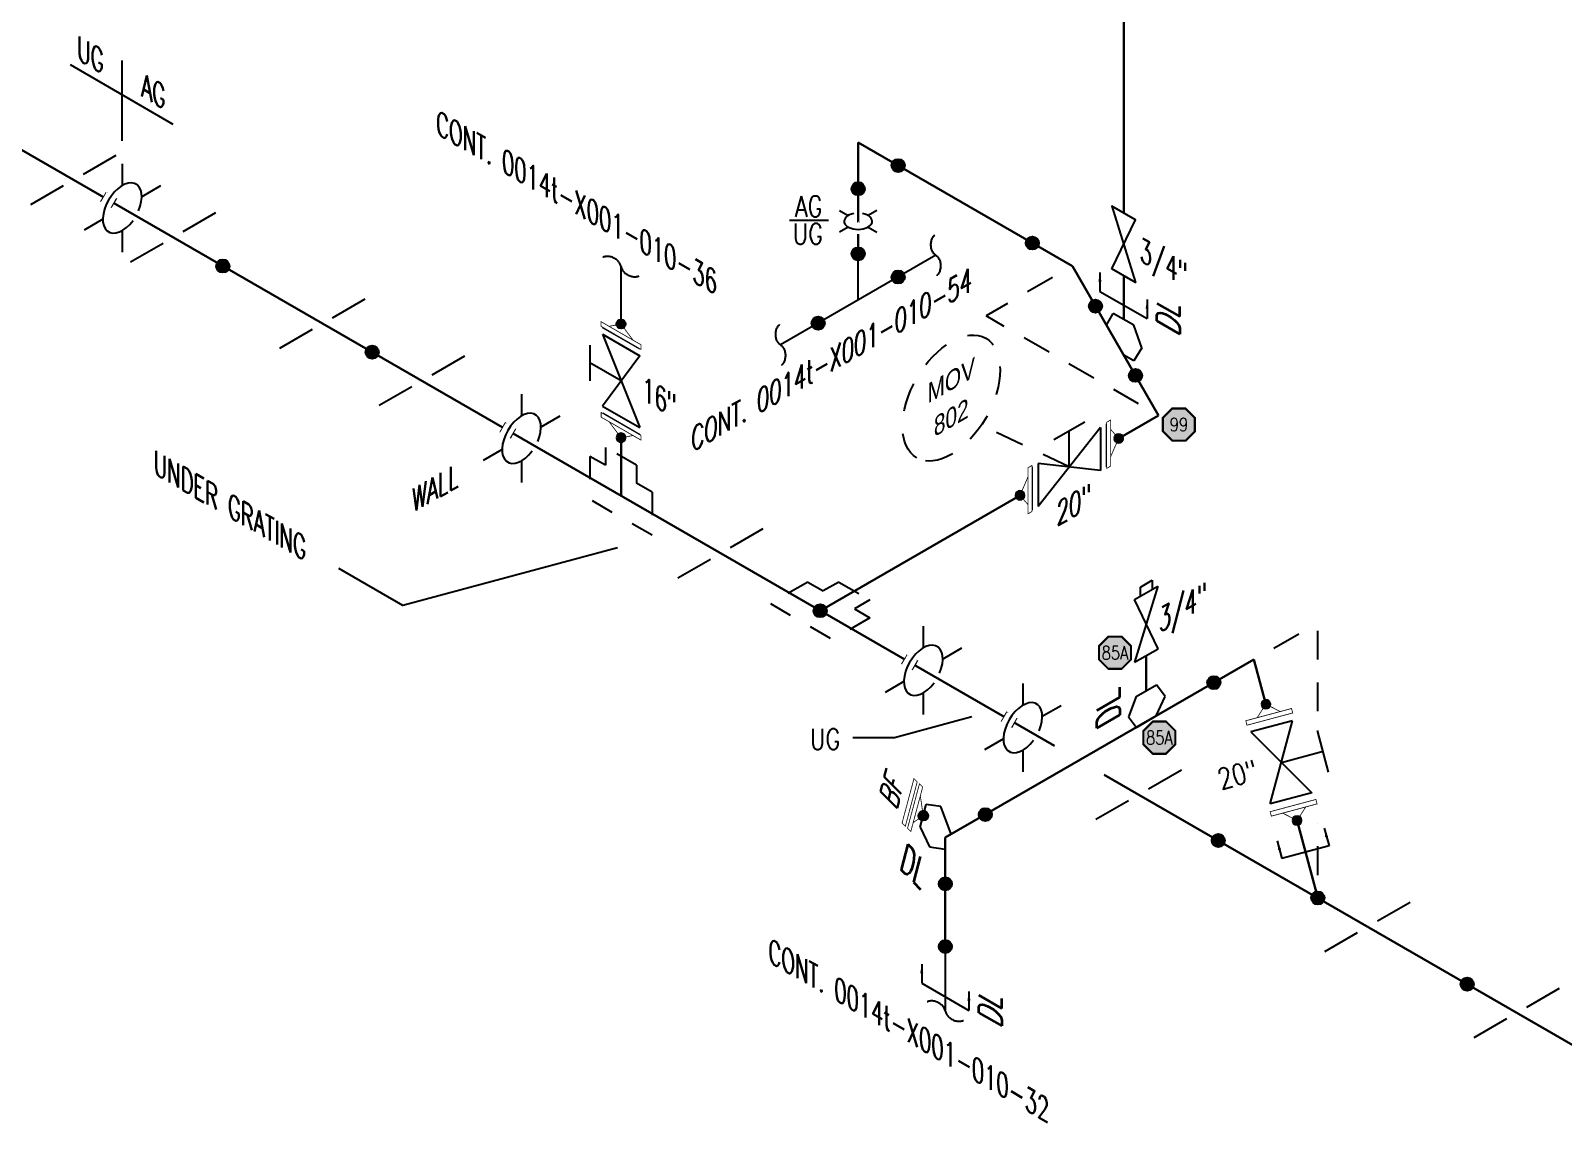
# Model space of a CAD drawing. Header units: inches. Extents: x 0 to 17.2, y 0 to 11.2.
# Drawn here: x 6.69 to 13.35, y 2.65 to 7.47 of the extents above; entities that cross this region are included whole.
import ezdxf
from ezdxf.enums import TextEntityAlignment as Align

# ---------------------------------------------------------------- set-up
doc = ezdxf.new("R2010")
doc.units = ezdxf.units.IN
doc.header["$MEASUREMENT"] = 0
doc.linetypes.add('HIDDEN2', pattern=[0.1875, 0.125, -0.0625])
for name, color, linetype in [('3', 1, 'Continuous'), ('COMP', 1, 'Continuous'), ('Continuation', 7, 'Continuous'), ('DL', 20, 'Continuous'), ('FITTINGS', 4, 'Continuous'), ('PART_PCML', 7, 'Continuous'), ('PIPE-ANNO', 150, 'HIDDEN2'), ('TEXT', 7, 'Continuous'), ('UNAS.PIPE', 251, 'Continuous'), ('WELD POINTS', 41, 'Continuous'), ('Welds', 7, 'Continuous')]:
    doc.layers.add(name, color=color, linetype=linetype)
doc.layers.add('PIPE', color=7, linetype='Continuous', lineweight=30)
doc.styles.add('ISO30', font='simplex.shx', dxfattribs={"width": 0.85, "oblique": 30, "height": 0.075})
doc.styles.add('PART_Standard', font='romans', dxfattribs={"width": 0.8, "height": 0.09})
doc.styles.add('Richmond', font='arial.ttf')
doc.styles.add('SIMPLEX', font='ROMANS')
doc.styles.get("Standard").update_dxf_attribs({"font": 'arial.ttf'})
doc.dimstyles.new('Richmond', dxfattribs={"dimtxt": 0.18, "dimasz": 0.18, "dimexe": 0.18, "dimexo": 0.0625, "dimgap": 0.09, "dimtad": 0, "dimtih": 1, "dimtoh": 1, "dimdec": 4, "dimzin": 0, "dimdsep": 46, "dimtxsty": 'Richmond', "dimcen": 0.09, "dimadec": 0, "dimazin": 0, "dimtfac": 1, "dimtdec": 4, "dimtofl": 0, "dimtmove": 0, "dimatfit": 3, "dimfxl": 1, "dimtolj": 1, "dimtzin": 0, "dimarcsym": 0})

# ---------------------------------------------------------------- blocks, each defined once
blk = doc.blocks.new('4_SUPPORT_I-BEAM_30')
at = {"color": 0, "linetype": 'ByBlock', "lineweight": -2}
for p, q in [((-0.0435, 0.0251), (-0.1857, 0.1072)), ((0.1857, -0.1072), (0.0435, -0.0251))]:
    blk.add_line(p, q, dxfattribs=at)
blk = doc.blocks.new('2_WELD_SINGLE_00')
at = {"linetype": 'ByBlock', "lineweight": -2}
h = blk.add_hatch(color=0, dxfattribs=at)
edge = h.paths.add_edge_path()
edge.add_arc((0, 0), 0.0286, 0, 360)
at = {"color": 0, "linetype": 'ByBlock', "lineweight": -2}
blk.add_circle((0, 0), 0.0286, dxfattribs=at)
blk = doc.blocks.new('3_VALVE_FLANGE_GATE_30')
at = {"color": 0, "linetype": 'ByBlock', "lineweight": -2}
blk.add_wipeout([(-0.1624, -0.1875), (-0.1353, -0.1719), (0, 0), (0.1353, -0.0156), (0.1624, 0), (0.1624, 0.1875), (0.1353, 0.1719), (0, 0), (-0.1353, 0.0156), (-0.1624, 0)], dxfattribs=at)
for p, q in [((0.1353, 0.1719), (-0.1353, -0.1719)), ((0.0677, 0.1953), (-0.0677, 0.1172)), ((0, 0), (0, 0.1563)), ((0.1353, 0.1719), (0.1353, -0.0156)), ((0.1624, 0.1875), (0.1624, 0)), ((-0.1624, 0), (-0.1624, -0.1875)), ((-0.1353, 0.0156), (-0.1353, -0.1719)), ((0.1353, -0.0156), (-0.1353, 0.0156))]:
    blk.add_line(p, q, dxfattribs=at)
blk = doc.blocks.new('1_Text_330')
at = {"layer": 'TEXT', "style": 'PART_Standard', "oblique": 330, "width": 0.8}
blk.add_attdef('3/4"', (0, 0), '', height=0.09, rotation=330, dxfattribs=at)
blk = doc.blocks.new('AM9A04')
at = {"const_width": 0.01}
blk.add_lwpolyline([(-0.05, -0.144), (-0.15, 0.087), (-0.05, 0.202)], dxfattribs=at)
at = {"linetype": 'Continuous', "const_width": 0.01}
blk.add_lwpolyline([(0, -0.289), (0, 0.289), (-0.05, 0.318), (-0.05, -0.26)], close=True, dxfattribs=at)
blk = doc.blocks.new('A09')
at = {"layer": 'Welds'}
h = blk.add_hatch(color=256, dxfattribs=at)
h.dxf.hatch_style = 1
h.paths.add_polyline_path([(-0.03, 0, 1), (0.03, 0, 1)])
blk.add_circle((0, 0), 0.03, dxfattribs=at)
blk = doc.blocks.new('*U14')
blk.add_wipeout([(0.052, -0.03), (0.0173, -0.07), (0.0173, -0.1101), (0, -0.1001), (0, 0.1001), (0.0173, 0.0901), (0.0173, 0.05)]).dxf.layer = 'COMP'
at = {"layer": '3', "xscale": 0.65, "yscale": 0.65, "zscale": 0.65}
blk.add_blockref('A09', (0.052, -0.03), dxfattribs=at)
at = {"layer": 'COMP', "xscale": 0.3466300616258731, "yscale": 0.3466300616258731, "zscale": 0.3466300616258731, "rotation": 180}
blk.add_blockref('AM9A04', (0, 0), dxfattribs=at)
blk = doc.blocks.new('1_BREAK-PIPE_PIPE_00')
at = {"color": 0, "linetype": 'ByBlock', "lineweight": -2}
for centre, major_axis in [((-0.03, 0.092), (0, -0.101)), ((0.03, -0.092), (0, 0.101))]:
    blk.add_ellipse(centre, major_axis=major_axis, ratio=0.711978, start_param=0.427466, end_param=3.141593, dxfattribs=at)
blk = doc.blocks.new('1_Tilde_30')
at = {"layer": 'PIPE-ANNO', "xscale": -0.5000000000000001, "yscale": 0.5000000000000001, "zscale": 0.5000000000000001, "rotation": 114.4010914305396}
blk.add_blockref('1_BREAK-PIPE_PIPE_00', (0, 0), dxfattribs=at)
blk = doc.blocks.new('1_Cont_330')
at = {"layer": 'Continuation', "style": 'PART_Standard', "oblique": 330, "width": 0.8}
blk.add_attdef('CONT.', (0, 0), '', height=0.09, rotation=330, dxfattribs=at)
blk = doc.blocks.new('3_VALVE_FLANGE_GATE_00')
at = {"color": 0, "linetype": 'ByBlock', "lineweight": -2}
blk.add_line((-0.0938, 0.1875), (0.0938, 0.1875), dxfattribs=at)
blk.add_wipeout([(-0.1949, -0.0938), (-0.1624, -0.0938), (0, 0), (0.1624, -0.0938), (0.1949, -0.0938), (0.1949, 0.0938), (0.1624, 0.0938), (0, 0), (-0.1624, 0.0938), (-0.1949, 0.0938)], dxfattribs=at)
for p, q in [((0, 0), (0, 0.1875)), ((-0.1949, 0.0938), (-0.1949, -0.0938)), ((-0.1624, 0.0938), (-0.1624, -0.0938)), ((-0.1624, -0.0938), (0.1624, 0.0938)), ((0.1624, -0.0938), (-0.1624, 0.0938)), ((0.1624, 0.0938), (0.1624, -0.0938)), ((0.1949, 0.0938), (0.1949, -0.0938))]:
    blk.add_line(p, q, dxfattribs=at)
blk = doc.blocks.new('*U50')
blk.add_wipeout([(-0.0221, -0.0043), (-0.0221, -0.1073), (0.012, -0.1073), (0.0592, -0.0043), (0.012, 0.0986), (-0.0221, 0.0986)]).dxf.layer = 'COMP'
at = {"layer": 'COMP', "linetype": 'Continuous', "const_width": 0.00347}
blk.add_lwpolyline([(0.01, -0.1058), (0.01, 0.1001), (-0.01, 0.1001), (-0.01, -0.1058)], close=True, dxfattribs=at)
blk.add_lwpolyline([(0.01, -0.0549), (0.0572, -0.0029), (0.01, 0.0491)], dxfattribs=at)
at = {"layer": '3', "xscale": 0.65, "yscale": 0.65, "zscale": 0.65}
blk.add_blockref('A09', (0.0572, -0.0029), dxfattribs=at)
blk = doc.blocks.new('*U51')
blk.add_wipeout([(-0.0221, -0.0043), (-0.0221, -0.1073), (0.012, -0.1073), (0.0592, -0.0043), (0.012, 0.0986), (-0.0221, 0.0986)]).dxf.layer = 'COMP'
at = {"layer": 'COMP', "linetype": 'Continuous', "const_width": 0.00347}
blk.add_lwpolyline([(0.01, -0.1058), (0.01, 0.1001), (-0.01, 0.1001), (-0.01, -0.1058)], close=True, dxfattribs=at)
blk.add_lwpolyline([(0.01, -0.0549), (0.0572, -0.0029), (0.01, 0.0491)], dxfattribs=at)
at = {"layer": '3', "xscale": 0.65, "yscale": 0.65, "zscale": 0.65}
blk.add_blockref('A09', (0.0572, -0.0029), dxfattribs=at)
blk = doc.blocks.new('1_Text_00')
at = {"layer": 'TEXT', "style": 'PART_Standard', "width": 0.8}
blk.add_attdef('TEXT', (-0.062, -0.0144), '', height=0.09, dxfattribs=at)
blk = doc.blocks.new('O-let 1')
at = {"layer": 'FITTINGS', "linetype": 'ByBlock'}
for p, q in [((-0.0439, -0.0254), (0.0439, 0.0254)), ((0.0827, -0.0263), (0.0439, 0.0254)), ((-0.0439, -0.0254), (-0.0768, -0.1149)), ((0.0437, -0.1104), (0.0827, -0.0263)), ((-0.0768, -0.1149), (-0.0428, -0.1603)), ((-0.0428, -0.1603), (0.0437, -0.1104))]:
    blk.add_line(p, q, dxfattribs=at)
blk = doc.blocks.new('Bleeder Valve 3')
at = {"layer": 'FITTINGS', "linetype": 'ByBlock'}
for p, q in [((0.051, 0.3022), (-0.0515, -0.0297)), ((-0.0513, 0.2431), (-0.0002, 0.2727)), ((-0.0256, 0.2976), (0.0253, 0.3271)), ((-0.0256, 0.258), (-0.0256, 0.2976)), ((-0.0002, 0.2727), (0.051, 0.3022)), ((0.0253, 0.3271), (0.0253, 0.2874)), ((0.0515, 0.0297), (-0.0513, 0.2431)), ((-0.0515, -0.0297), (0.0515, 0.0297))]:
    blk.add_line(p, q, dxfattribs=at)
blk = doc.blocks.new('Bleeder 3')
at = {"layer": 'PIPE', "linetype": 'Continuous'}
blk.add_line((-0.0005, 0.1353), (-0.0005, 0.2878), dxfattribs=at)
for name, p in [('Bleeder Valve 3', (-0.0005, 0.2878)), ('O-let 1', (-0.0005, 0.1353))]:
    blk.add_blockref(name, p)
blk = doc.blocks.new('DL_Vert_330')
at = {"layer": 'DL', "style": 'ISO30', "oblique": 330, "width": 0.85}
blk.add_text('DL', height=0.1, rotation=90, dxfattribs=at).set_placement((0, 0))
blk = doc.blocks.new('1_Text_30')
at = {"layer": 'TEXT', "style": 'PART_Standard', "oblique": 30, "width": 0.8}
blk.add_attdef('TEXT', (0, 0), '', height=0.09, rotation=30, dxfattribs=at)
blk = doc.blocks.new('2_ELBOW_WELD_30')
at = {"linetype": 'ByBlock', "lineweight": -2}
h = blk.add_hatch(color=0, dxfattribs=at)
edge = h.paths.add_edge_path()
edge.add_arc((0.174, 0.1004), 0.0286, 0, 360)
h = blk.add_hatch(color=0, dxfattribs=at)
edge = h.paths.add_edge_path()
edge.add_arc((0, -0.2009), 0.0286, 0, 360)
at = {"color": 0, "linetype": 'ByBlock', "lineweight": -2}
for centre in [(0.174, 0.1004), (0, -0.2009)]:
    blk.add_circle(centre, 0.0286, dxfattribs=at)
blk = doc.blocks.new('*U63')
blk.add_wipeout([(-0.0515, -0.1067), (0.0515, -0.1661), (0, 0), (0.0515, 0.1067), (-0.0515, 0.1661), (0, 0)]).dxf.layer = 'FITTINGS'
at = {"layer": 'FITTINGS'}
blk.add_lwpolyline([(-0.0515, -0.1067), (0.0515, 0.1067), (-0.0515, 0.1661), (0.0515, -0.1661)], close=True, dxfattribs=at)
blk = doc.blocks.new('6_PASS-THROUGH_GRADE_00')
at = {"color": 0, "linetype": 'ByBlock', "lineweight": -2}
for p, q in [((-0.1662, 0.0959), (-0.0846, 0.0489)), ((0.0846, 0.0489), (0.1662, 0.0959)), ((-0.1662, -0.0959), (-0.0846, -0.0489)), ((-0.0241, -0.045), (0, -0.045)), ((0, -0.045), (0, -0.0932)), ((0, -0.045), (0.0241, -0.045)), ((0.0846, -0.0489), (0.1662, -0.0959)), ((-0.0241, -0.0932), (0, -0.0932)), ((0, -0.0932), (0.0241, -0.0932))]:
    blk.add_line(p, q, dxfattribs=at)
blk.add_wipeout([(-0.0241, -0.045), (0.0241, -0.045), (0.0241, -0.0932), (-0.0241, -0.0932)], dxfattribs=at)
blk.add_ellipse((0, 0), major_axis=(-0.1197, 0), ratio=0.57735, start_param=4.915034, end_param=10.792929, dxfattribs=at)
blk = doc.blocks.new('DL_Vert_30')
at = {"layer": 'DL', "style": 'ISO30', "oblique": 30, "width": 0.85}
blk.add_text('DL', height=0.1, rotation=90, dxfattribs=at).set_placement((0, 0))
blk = doc.blocks.new('1_ID-BUBBLE_INSTRUMENT_30')
at = {"color": 0, "linetype": 'ByBlock', "lineweight": -2}
blk.add_ellipse((0, 0), major_axis=(-0.1502, -0.2601), ratio=0.57735, dxfattribs=at)
at = {"color": 0, "linetype": 'ByBlock', "lineweight": -2, "oblique": 30}
for tag, p in [('INST.TYPE', (-0.0187, 0.067)), ('NUM', (-0.0187, -0.0943))]:
    blk.add_attdef(tag, text='', height=0.075, rotation=30, dxfattribs=at).set_placement(p, align=Align.MIDDLE_CENTER)
blk = doc.blocks.new('*U91')
at = {"layer": 'PIPE-ANNO', "linetype": 'Continuous'}
for p, q in [((0.222, 0.1719), (-0.2256, 0.4303)), ((0, 0.1), (0, 0.45))]:
    blk.add_line(p, q, dxfattribs=at)
at = {"layer": 'TEXT', "style": 'PART_Standard', "oblique": 330, "width": 0.8}
blk.add_attdef('SPEC_2_330/330', text='', height=0.09, rotation=330, dxfattribs=at).set_placement((0.187, 0.2344), align=Align.RIGHT)
blk.add_attdef('SPEC_1_330/330', (-0.1965, 0.4558), '', height=0.09, rotation=330, dxfattribs=at)
blk = doc.blocks.new('*U98')
at = {"layer": 'WELD POINTS'}
for p, rotation in [((0.174, -0.1004), 59.99999999999984), ((0, -0.2009), 89.99999999999959)]:
    blk.add_blockref('2_WELD_SINGLE_00', p, dxfattribs=dict(at, rotation=rotation))
blk = doc.blocks.new('AG UG SYMBOL')
blk.add_wipeout([(0, 0), (-0.0315, -0.0546), (0.0315, -0.0546)]).dxf.layer = 'FITTINGS'
at = {"layer": 'FITTINGS', "linetype": 'ByBlock', "lineweight": -2}
for p, q in [((-0.0812, 0.0469), (-0.0433, 0.025)), ((0.0812, 0.0469), (0.0433, 0.025)), ((-0.0433, -0.025), (-0.0812, -0.0469)), ((0.0433, -0.025), (0.0812, -0.0469))]:
    blk.add_line(p, q, dxfattribs=at)
at = {"layer": 'FITTINGS'}
blk.add_ellipse((0, 0), major_axis=(-0.0612, 0), ratio=0.57735, start_param=5.03414, end_param=10.673824, dxfattribs=at)
blk = doc.blocks.new('1_Tilde_00')
at = {"layer": 'PIPE-ANNO', "xscale": -0.5000000000000001, "yscale": 0.5, "zscale": 0.5}
blk.add_blockref('1_BREAK-PIPE_PIPE_00', (0, 0), dxfattribs=at)
blk = doc.blocks.new('1_Cont_30')
at = {"layer": 'Continuation', "style": 'PART_Standard', "oblique": 30, "width": 0.8}
blk.add_attdef('CONT', (0, 0), '', height=0.09, rotation=30, dxfattribs=at)
blk = doc.blocks.new('PART_PCML')
blk.add_hatch(color=0).paths.add_polyline_path([(-0.0699, -0.029), (-0.029, -0.0699), (0.029, -0.0699), (0.0699, -0.029), (0.0699, 0.029), (0.029, 0.0699), (-0.029, 0.0699), (-0.0699, 0.029)])
at = {"color": 7, "const_width": 0.009}
blk.add_lwpolyline([(-0.0699, 0.029), (-0.029, 0.0699), (0.029, 0.0699), (0.0699, 0.029), (0.0699, -0.029), (0.029, -0.0699), (-0.029, -0.0699), (-0.0699, -0.029), (-0.0699, 0.029), (-0.029, 0.0699)], dxfattribs=at)
at = {"color": 18, "true_color": 0x000000}
blk.add_lwpolyline([(-0.029, 0.0699), (-0.0699, 0.029), (-0.0699, -0.029), (-0.029, -0.0699), (0.029, -0.0699), (0.0699, -0.029), (0.0699, 0.029), (0.029, 0.0699)], close=True, dxfattribs=at)
at = {"color": 7, "true_color": 0xffffff, "style": 'SIMPLEX', "width": 0.8, "flags": 1}
for tag, p in [('CIRCUIT', (-0.0939, 0.0889)), ('DM', (-0.0527, -0.1332)), ('TYPE', (-0.0749, -0.2043))]:
    blk.add_attdef(tag, p, '', height=0.0586, dxfattribs=at)
at = {"color": 7, "true_color": 0xffffff, "style": 'SIMPLEX', "width": 0.8}
blk.add_attdef('DMDISP', text='', height=0.0586, dxfattribs=at).set_placement((0, 0), align=Align.MIDDLE_CENTER)
blk = doc.blocks.new('*U72')
at = {"color": 20, "linetype": 'ByBlock', "ltscale": 0.7}
blk.add_line((-0.1026, 0.1217), (0.1026, 0.0033), dxfattribs=at)
for points in [[(-0.1026, 0.2043), (-0.1026, 0.1217)], [(0.1026, 0.0859), (0.1026, 0.0033)]]:
    blk.add_leader(points, dimstyle='Richmond', override={"dimasz": 0.04, "dimgap": 0.09, "dimtad": 0}, dxfattribs=at)
blk = doc.blocks.new('*U93')
at = {"color": 20, "linetype": 'ByBlock', "ltscale": 0.7}
blk.add_line((-0.1026, 0.1218), (0.1026, 0.0032), dxfattribs=at)
for points in [[(-0.1026, 0.2044), (-0.1026, 0.1218)], [(0.1026, 0.0859), (0.1026, 0.0032)]]:
    blk.add_leader(points, dimstyle='Richmond', override={"dimasz": 0.04, "dimgap": 0.09, "dimtad": 0}, dxfattribs=at)
blk = doc.blocks.new('*U95')
at = {"layer": 'DL', "color": 20, "linetype": 'ByBlock', "ltscale": 0.8}
blk.add_line((0.0862, 0.0878), (-0.1186, 0.0329), dxfattribs=at)
at = {"layer": 'DL', "color": 20, "linetype": 'ByBlock', "ltscale": 0.7}
for points in [[(0.0655, 0.1651), (0.0862, 0.0878)], [(-0.1393, 0.1102), (-0.1186, 0.0329)]]:
    blk.add_leader(points, dimstyle='Richmond', override={"dimasz": 0.04, "dimgap": 0.09, "dimtad": 0}, dxfattribs=at)

msp = doc.modelspace()

# ---------------------------------------------------------------- hatches: boundary and pattern name
at = {"layer": 'Welds'}
h = msp.add_hatch(color=256, dxfattribs=at)
h.dxf.hatch_style = 1
h.paths.add_polyline_path([(10.5908, 4.0573, 1), (10.5488, 4.0573, 1)])

# ---------------------------------------------------------------- linework, layer by layer
at = {"layer": 'COMP', "linetype": 'Continuous', "const_width": 0.00347}
msp.add_lwpolyline([(10.5435, 4.2045), (10.4917, 4.0112), (10.4775, 4.0253), (10.5293, 4.2186)], close=True, dxfattribs=at)
at = {"layer": 'FITTINGS', "linetype": 'Continuous'}
for p, q in [((11.3668, 6.1919), (11.3964, 6.2432)), ((11.4854, 6.1918), (11.3964, 6.2432)), ((11.5208, 6.0938), (11.4854, 6.1918)), ((11.5208, 6.0938), (11.4854, 6.0368)), ((11.4854, 6.0368), (11.4418, 6.0619))]:
    msp.add_line(p, q, dxfattribs=at)
at = {"layer": 'FITTINGS', "linetype": 'HIDDEN2', "lineweight": -2, "ltscale": 0.5}
for p, q in [((9.3227, 5.5823), (9.3227, 5.5042)), ((9.3904, 5.4651), (9.3227, 5.5042)), ((9.3904, 5.2776), (9.1198, 5.4338)), ((9.3904, 5.4651), (9.3904, 5.2776)), ((10.067, 5.0745), (9.9046, 4.9807)), ((10.067, 5.0745), (10.1346, 5.0354)), ((10.2023, 5.0745), (10.1346, 5.0354)), ((10.2023, 5.0745), (10.3376, 4.9963)), ((9.9046, 4.9807), (10.1752, 4.8245)), ((10.3376, 4.9963), (10.27, 4.9573)), ((10.27, 4.9573), (10.3376, 4.9182)), ((10.3376, 4.9182), (10.1752, 4.8245))]:
    msp.add_line(p, q, dxfattribs=at)
at = {"layer": 'FITTINGS', "linetype": 'ByBlock'}
for p, q in [((10.5567, 4.0083), (10.5829, 4.1063)), ((10.6469, 4.0971), (10.5829, 4.1063)), ((10.6911, 3.9765), (10.6469, 4.0971)), ((10.5567, 4.0083), (10.5968, 3.9218)), ((10.5968, 3.9218), (10.6658, 3.9119))]:
    msp.add_line(p, q, dxfattribs=at)
at = {"layer": 'PIPE'}
for p, q in [((1.8939, 9.6995), (11.1404, 4.361)), ((11.4418, 6.2169), (11.4418, 8.0983)), ((11.2184, 6.449), (10.2866, 6.9869)), ((10.2866, 6.5021), (10.2866, 6.9869)), ((9.2551, 5.4495), (9.2551, 5.762)), ((10.1211, 4.9495), (11.5934, 5.7995)), ((12.0082, 4.737), (10.8398, 4.0624)), ((12.2862, 3.6995), (12.0082, 4.737)), ((11.3569, 4.236), (15.3173, 1.9495)), ((10.8398, 4.0624), (10.6658, 3.962)), ((10.6658, 3.962), (10.6658, 3.488))]:
    msp.add_line(p, q, dxfattribs=at)
at = {"layer": 'PIPE-ANNO'}
for p, q in [((11.1318, 6.399), (10.8434, 6.2325)), ((11.5068, 5.8495), (10.8434, 6.2325)), ((12.0948, 4.787), (12.2862, 4.8975))]:
    msp.add_line(p, q, dxfattribs=at)
at = {"layer": 'TEXT'}
msp.add_line((9.9884, 6.6486), (10.1574, 6.6486), dxfattribs=at)
at = {"layer": 'UNAS.PIPE'}
for p, q in [((10.6243, 6.4962), (9.9489, 6.1063)), ((10.2866, 6.3012), (10.2866, 6.5021)), ((9.2551, 5.762), (9.2551, 6.447)), ((10.4446, 4.397), (10.2629, 4.397)), ((10.6658, 3.488), (10.6658, 3.2073))]:
    msp.add_line(p, q, dxfattribs=at)
msp.add_lwpolyline([(9.2403, 5.2225), (8.3062, 4.9722), (8.0279, 5.1329)], dxfattribs=at)
at = {"layer": 'Welds'}
msp.add_circle((10.5698, 4.0573), 0.021, dxfattribs=at)

# ---------------------------------------------------------------- block references
for p in [(11.6862, 6.1383), (10.9115, 3.128)]:
    msp.add_blockref('DL_Vert_30', p)
at = {"xscale": -1}
msp.add_blockref('1_Tilde_30', (10.6658, 3.2073), dxfattribs=at)
at = {"layer": 'COMP', "xscale": 0.3466300616258732, "yscale": 0.3466300616258732, "zscale": 0.3466300616258732, "rotation": 164.9999999999996}
msp.add_blockref('AM9A04', (10.5274, 4.0998), dxfattribs=at)
at = {"layer": 'Continuation'}
for name, p, values in [('1_Cont_330', (8.451, 7.0265), {'CONT.': 'CONT. 0014t-X001-010-36'}), ('1_Cont_30', (9.561, 5.639), {'CONT': 'CONT. 0014t-X001-010-54'}), ('1_Cont_330', (9.8967, 3.4232), {'CONT.': 'CONT. 0014t-X001-010-32'})]:
    msp.add_blockref(name, p, dxfattribs=at).add_auto_attribs(values)
at = {"layer": 'DL'}
for name, p in [('DL_Vert_330', (11.4251, 4.4822)), ('*U93', (10.6658, 3.2073))]:
    msp.add_blockref(name, p, dxfattribs=at)
at = {"layer": 'FITTINGS', "xscale": -1}
for p in [(6.8735, 6.8245), (7.3065, 6.5745), (7.956, 6.1995), (9.6881, 5.1995), (11.5068, 4.1495), (12.5027, 3.5745), (13.1522, 3.1995)]:
    msp.add_blockref('4_SUPPORT_I-BEAM_30', p, dxfattribs=at)
at = {"layer": 'FITTINGS', "xscale": -1, "rotation": 180}
msp.add_blockref('4_SUPPORT_I-BEAM_30', (8.3891, 5.9495), dxfattribs=at)
at = {"layer": 'FITTINGS'}
msp.add_blockref('Bleeder 3', (11.5404, 4.4669), dxfattribs=at)
at = {"layer": 'PART_PCML', "color": 118}
msp.add_blockref('PART_PCML', (11.682, 5.7595), dxfattribs=at).add_auto_attribs({'DMDISP': '99'})
at = {"layer": 'PART_PCML', "color": 13}
for p in [(11.404, 4.7666), (11.5969, 4.3974)]:
    msp.add_blockref('PART_PCML', p, dxfattribs=at).add_auto_attribs({'DMDISP': '85A'})
at = {"layer": 'PIPE-ANNO'}
for name, p, values in [('*U91', (7.0854, 6.894), {'SPEC_2_330/330': 'AG', 'SPEC_1_330/330': 'UG'}), ('1_ID-BUBBLE_INSTRUMENT_30', (10.6917, 5.8748), {'INST.TYPE': 'MOV', 'NUM': '802'})]:
    msp.add_blockref(name, p, dxfattribs=at).add_auto_attribs(values)
for p in [(10.6243, 6.4962), (9.9489, 6.1063)]:
    msp.add_blockref('1_Tilde_00', p, dxfattribs=at)
at = {"layer": 'PIPE-ANNO', "xscale": -1}
msp.add_blockref('1_Tilde_30', (9.2551, 6.447), dxfattribs=at)
at = {"layer": 'TEXT'}
for name, p, values in [('1_Text_00', (10.0729, 6.6786), {'TEXT': 'AG'}), ('1_Text_00', (10.0634, 6.5586), {'TEXT': 'UG'}), ('1_Text_330', (7.2216, 5.5473), {'3/4"': 'UNDER GRATING'}), ('1_Text_30', (8.3466, 5.3749), {'TEXT': 'WALL'}), ('1_Text_30', (11.5953, 4.8527), {'TEXT': '3/4"'}), ('1_Text_00', (10.1386, 4.3604), {'TEXT': 'UG'})]:
    msp.add_blockref(name, p, dxfattribs=at).add_auto_attribs(values)
at = {"layer": 'TEXT', "rotation": 44.99999999999962}
msp.add_blockref('1_Text_30', (10.4536, 4.0782), dxfattribs=at).add_auto_attribs({'TEXT': 'BF'})
at = {"layer": 'UNAS.PIPE'}
msp.add_blockref('2_WELD_SINGLE_00', (10.2866, 6.5021), dxfattribs=at)
for p, rotation in [((10.4606, 6.4017), 120.0000000000011), ((10.1126, 6.2008), 29.99999999999966), ((10.6658, 3.488), 269.9999999999997)]:
    msp.add_blockref('2_WELD_SINGLE_00', p, dxfattribs=dict(at, rotation=rotation))
at = {"layer": 'WELD POINTS'}
for name, p in [('*U98', (10.2866, 6.9869)), ('2_WELD_SINGLE_00', (11.0444, 6.5494)), ('2_WELD_SINGLE_00', (7.523, 6.4495)), ('2_WELD_SINGLE_00', (11.3188, 6.275)), ('2_WELD_SINGLE_00', (8.1726, 6.0745)), ('2_WELD_SINGLE_00', (11.4929, 5.9735)), ('2_WELD_SINGLE_00', (10.1211, 4.9495)), ('2_WELD_SINGLE_00', (11.8342, 4.6365)), ('2_ELBOW_WELD_30', (10.6658, 3.962)), ('2_WELD_SINGLE_00', (11.8532, 3.9495)), ('2_WELD_SINGLE_00', (12.2862, 3.6995)), ('2_WELD_SINGLE_00', (12.9357, 3.3245))]:
    msp.add_blockref(name, p, dxfattribs=at)

# ---------------------------------------------------------------- texts
at = {"layer": 'DL', "style": 'ISO30', "oblique": 330, "width": 0.85}
msp.add_text('DL', height=0.1, rotation=315, dxfattribs=at).set_placement((10.4627, 3.8323))

# ---------------------------------------------------------------- next in the draw order: block references
at = {"layer": 'FITTINGS', "rotation": 239.9999999999998}
for p in [(7.0854, 6.7021), (10.57, 4.6903), (11.003, 4.4403)]:
    msp.add_blockref('6_PASS-THROUGH_GRADE_00', p, dxfattribs=at)
at = {"layer": 'FITTINGS'}
for name, p in [('AG UG SYMBOL', (10.2866, 6.6441)), ('*U63', (11.4418, 6.5443)), ('3_VALVE_FLANGE_GATE_30', (11.205, 5.5753))]:
    msp.add_blockref(name, p, dxfattribs=at)
at = {"layer": 'FITTINGS', "yscale": -1, "rotation": 105.0000000000004}
msp.add_blockref('3_VALVE_FLANGE_GATE_00', (12.128, 4.2898), dxfattribs=at)
at = {"layer": 'UNAS.PIPE', "rotation": 59.99999999999999}
msp.add_blockref('3_VALVE_FLANGE_GATE_30', (9.2551, 5.9495), dxfattribs=at)

# ---------------------------------------------------------------- next in the draw order: linework, layer by layer
at = {"layer": 'PIPE-ANNO'}
msp.add_line((12.2862, 4.5126), (12.2862, 4.8975), dxfattribs=at)
at = {"layer": 'UNAS.PIPE'}
msp.add_line((10.7807, 4.4871), (10.4446, 4.397), dxfattribs=at)

# ---------------------------------------------------------------- next in the draw order: block references
at = {"layer": 'COMP', "ltscale": 0.65, "xscale": -1}
for name, p, rotation in [('*U14', (11.3674, 5.669), 180), ('*U50', (12.0778, 4.4884), 285.0000000000005), ('*U51', (12.1782, 4.0912), 105.0000000000004)]:
    msp.add_blockref(name, p, dxfattribs=dict(at, rotation=rotation))
msp.add_blockref('*U14', (11.0426, 5.4815), dxfattribs=at)
at = {"layer": 'DL'}
msp.add_blockref('*U72', (11.4409, 6.2175), dxfattribs=at)
at = {"layer": 'FITTINGS', "rotation": 239.9999999999998}
msp.add_blockref('6_PASS-THROUGH_GRADE_00', (8.8221, 5.6995), dxfattribs=at)
at = {"layer": 'TEXT'}
for name, p, values in [('1_Text_330', (11.5112, 6.4737), {'3/4"': '3/4"'}), ('1_Text_30', (11.1508, 5.3165), {'TEXT': '20"'})]:
    msp.add_blockref(name, p, dxfattribs=at).add_auto_attribs(values)
ref = msp.add_blockref('1_Text_00', (12.316, 4.3065), dxfattribs=dict(at, rotation=15.00000000000046))
ref.add_attrib('TEXT', '20"', (11.8652, 4.1708), dxfattribs={"height": 0.09, "rotation": 15, "style": 'PART_Standard', "width": 0.8})
at = {"layer": 'UNAS.PIPE'}
ref = msp.add_blockref('1_Text_330', (9.3475, 5.8684), dxfattribs=at)
ref.add_attrib('3/4"', '16"', (9.3475, 5.8684), dxfattribs={"height": 0.09, "rotation": 330, "style": 'PART_Standard', "oblique": 330, "width": 0.8})

# ---------------------------------------------------------------- next in the draw order: wipeouts: each hides what was drawn before it
msp.add_wipeout([(9.2551, 6.197), (9.2031, 6.187), (9.1684, 6.207), (9.1684, 6.187), (9.3417, 6.0869), (9.3417, 6.107), (9.3071, 6.127)]).dxf.layer = 'UNAS.PIPE'

# ---------------------------------------------------------------- next in the draw order: hatches: boundary and pattern name
h = msp.add_hatch(color=256, dxfattribs=at)
h.dxf.hatch_style = 1
h.paths.add_polyline_path([(9.2746, 6.197, 1), (9.2356, 6.197, 1)])

# ---------------------------------------------------------------- next in the draw order: linework, layer by layer
at = {"layer": 'PIPE'}
msp.add_line((11.5934, 5.7995), (11.2184, 6.449), dxfattribs=at)
at = {"layer": 'PIPE-ANNO'}
for p, q in [((11.205, 5.5753), (10.8226, 5.7574)), ((12.2862, 3.7995), (12.2862, 4.0246))]:
    msp.add_line(p, q, dxfattribs=at)
at = {"layer": 'UNAS.PIPE'}
msp.add_circle((9.2551, 6.197), 0.0195, dxfattribs=at)

# ---------------------------------------------------------------- next in the draw order: block references
at = {"layer": 'COMP', "ltscale": 0.65, "xscale": -1, "rotation": 59.99999999999987}
msp.add_blockref('*U14', (9.2551, 5.762), dxfattribs=at)
at = {"layer": 'DL'}
msp.add_blockref('*U95', (12.2489, 3.8386), dxfattribs=at)
at = {"layer": 'UNAS.PIPE', "xscale": -0.3466300616258731, "yscale": 0.3466300616258731, "zscale": 0.3466300616258731, "rotation": 59.99999999999987}
msp.add_blockref('AM9A04', (9.2551, 6.137), dxfattribs=at)

# ---------------------------------------------------------------- next in the draw order: linework, layer by layer
at = {"layer": 'FITTINGS', "linetype": 'HIDDEN2', "lineweight": -2, "ltscale": 0.5}
for p, q in [((9.1198, 5.6213), (9.1198, 5.4338)), ((9.1874, 5.5823), (9.1198, 5.6213)), ((9.3227, 5.5823), (9.1874, 5.6604)), ((9.1874, 5.6604), (9.1874, 5.5823))]:
    msp.add_line(p, q, dxfattribs=at)

doc.saveas('drawing.dxf')
